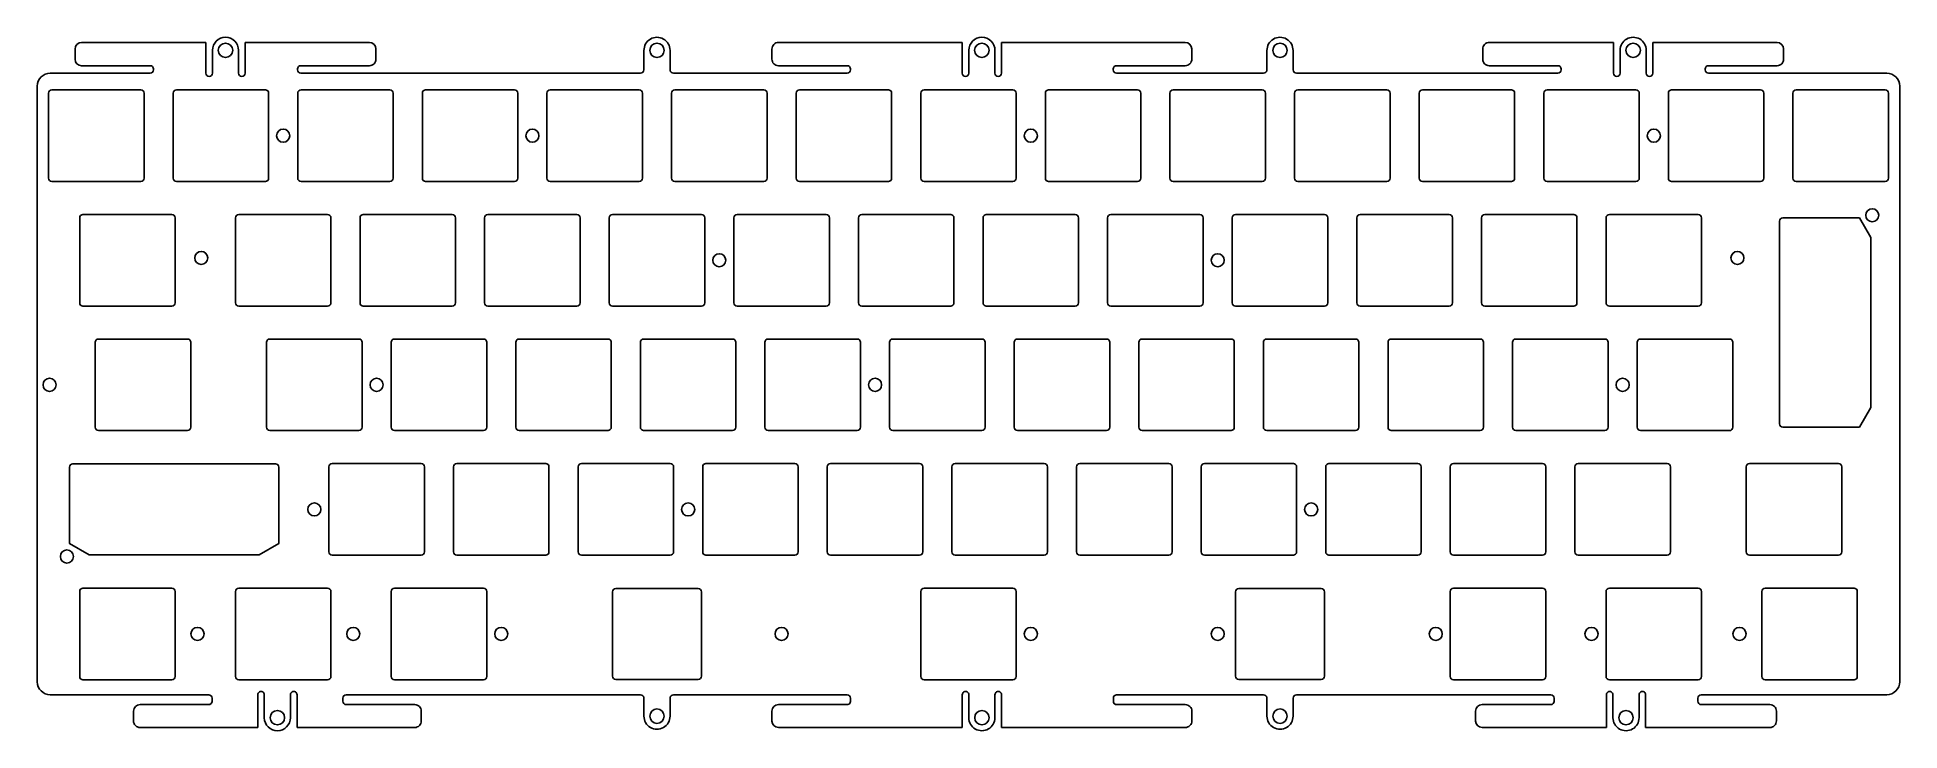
# Model space of a CAD drawing. Header units: millimetres. Extents: x -9 to 276, y -91 to 15.
import ezdxf

# ---------------------------------------------------------------- set-up
doc = ezdxf.new("R2010")
doc.units = ezdxf.units.MM
doc.layers.get('0').update_dxf_attribs({"linetype": 'CONTINUOUS'})
doc.layers.add('BLACK', color=7, linetype='CONTINUOUS')
doc.layers.add('Edge.Cuts', color=53, linetype='CONTINUOUS')

msp = doc.modelspace()

# ---------------------------------------------------------------- linework, layer by layer
for points in [[(240.35, 6.5), (240.35, -6.5, 0.4142123908), (240.85, -7), (254.45, -7, 0.4142135624), (254.95, -6.5), (254.95, 6.5, 0.4142135624), (254.45, 7), (240.85, 7, 0.4142123908)], [(259.4, 6.5), (259.4, -6.5, 0.4142123908), (259.9, -7), (273.5, -7, 0.4142135624), (274, -6.5), (274, 6.5, 0.4142135624), (273.5, 7), (259.9, 7, 0.4142123908)], [(257.34375, -44.075), (257.34375, -13.075, -0.4142135624), (257.84375, -12.575), (269.56175, -12.575), (271.29375, -15.575), (271.29375, -41.575), (269.56175, -44.575), (257.84375, -44.575, -0.4142123908)], [(235.59375, -31.6), (235.59375, -44.6, 0.4142123908), (236.09375, -45.1), (249.69375, -45.1, 0.4142135624), (250.19375, -44.6), (250.19375, -31.6, 0.4142135624), (249.69375, -31.1), (236.09375, -31.1, 0.4142123908)], [(-4.09375, -50.675), (-4.09375, -62.393), (-1.09375, -64.125), (24.90625, -64.125), (27.90625, -62.393), (27.90625, -50.675, 0.4142135624), (27.40625, -50.175), (-3.59375, -50.175, 0.4142123908)]]:
    msp.add_lwpolyline(points, format="xyb", close=True)
for centre in [(238.125, 0), (271.51875, -12.175), (233.3625, -38.1), (33.3375, -57.15), (-4.49375, -64.35)]:
    msp.add_circle(centre, 1)
at = {"layer": 'BLACK', "linetype": 'Continuous'}
for p, q in [((16.758349, 14.254188), (-2.241653, 14.254188)), ((16.758349, 9.554201), (16.758349, 14.254188)), ((22.758349, 14.254188), (22.758349, 9.554201)), ((41.7583, 14.254188), (22.758349, 14.254188)), ((132.391349, 14.254188), (104.303625, 14.254188)), ((132.391349, 9.554201), (132.391349, 14.254188)), ((138.391349, 14.254188), (138.391349, 9.554201)), ((166.4903, 14.254188), (138.391349, 14.254188)), ((231.966349, 14.254188), (212.977625, 14.254188)), ((231.966349, 9.554201), (231.966349, 14.254188)), ((237.966349, 14.254188), (237.966349, 9.554201)), ((256.9663, 14.254188), (237.966349, 14.254188)), ((-3.241651, 13.254189), (-3.241651, 11.704186)), ((17.758349, 13.05419), (17.758349, 9.554201)), ((21.758349, 9.554201), (21.758349, 13.05419)), ((42.758349, 11.7042), (42.758349, 13.262818)), ((83.725094, 13.029757), (83.725094, 10.0643)), ((87.725046, 13.049249), (87.725, 13.049249)), ((87.725046, 10.064175), (87.725046, 13.049249)), ((103.292349, 13.2542), (103.292349, 11.704188)), ((133.391349, 13.05419), (133.391349, 9.554201)), ((137.391349, 9.554201), (137.391349, 13.05419)), ((167.490349, 11.7042), (167.490349, 13.262818)), ((178.975079, 13.031424), (178.975079, 10.0643)), ((182.974954, 10.0642), (182.974954, 13.035636)), ((211.966349, 13.2542), (211.966349, 11.704188)), ((232.966349, 13.048909), (232.966349, 9.554201)), ((236.966257, 13.0542), (236.966349, 13.0542)), ((236.966349, 9.554201), (236.966349, 13.0542)), ((257.966349, 11.7042), (257.966349, 13.262818)), ((8.253504, 9.564175), (-7.025002, 9.564175)), ((-2.241653, 10.704188), (8.2582, 10.704188)), ((8.758349, 10.197936), (8.758349, 10.0642)), ((30.758349, 10.072643), (30.758349, 10.2041)), ((83.216754, 9.564175), (31.2583, 9.564175)), ((31.266337, 10.704188), (41.758349, 10.704188)), ((114.787504, 9.564175), (88.225, 9.564175)), ((104.2923, 10.704188), (114.7922, 10.704188)), ((115.292349, 10.197936), (115.292349, 10.0642)), ((155.490349, 10.072643), (155.490349, 10.2041)), ((178.46772, 9.564175), (155.9903, 9.564175)), ((155.998337, 10.704188), (166.490349, 10.704188)), ((182.974975, 10.0642), (182.974954, 10.0642)), ((223.461504, 9.564175), (183.475, 9.564175)), ((212.9663, 10.704188), (223.4662, 10.704188)), ((223.966349, 10.197936), (223.966349, 10.0642)), ((245.966349, 10.072643), (245.966349, 10.2041)), ((273.725, 9.564175), (246.4663, 9.564175)), ((246.474337, 10.704188), (256.966349, 10.704188)), ((-9.025, 7.564177), (-9.025, -83.506264)), ((-7.3, 6.499999), (-7.3, -6.499999)), ((6.8, 7), (-6.799999, 7)), ((7.3, -6.5), (7.3, 6.5)), ((11.75, 6.5), (11.75, -6.5)), ((25.85, 7), (12.25, 7)), ((26.35, -6.5), (26.35, 6.5)), ((30.8, 6.5), (30.8, -6.5)), ((44.9, 7), (31.3, 7)), ((45.4, -6.5), (45.4, 6.5)), ((49.85, 6.5), (49.85, -6.5)), ((63.95, 7), (50.35, 7)), ((64.45, -6.5), (64.45, 6.5)), ((68.9, 6.5), (68.9, -6.5)), ((83, 7), (69.4, 7)), ((83.5, -6.5), (83.5, 6.5)), ((87.95, 6.5), (87.95, -6.5)), ((102.05, 7), (88.45, 7)), ((102.55, -6.5), (102.55, 6.5)), ((107, 6.5), (107, -6.5)), ((121.1, 7), (107.5, 7)), ((121.6, -6.5), (121.6, 6.5)), ((126.05, 6.5), (126.05, -6.5)), ((140.15, 7), (126.55, 7)), ((140.65, -6.5), (140.65, 6.5)), ((145.1, 6.5), (145.1, -6.5)), ((159.2, 7), (145.6, 7)), ((159.7, -6.5), (159.7, 6.5)), ((164.15, 6.5), (164.15, -6.5)), ((178.25, 7), (164.65, 7)), ((178.75, -6.5), (178.75, 6.5)), ((183.2, 6.5), (183.2, -6.5)), ((197.3, 7), (183.7, 7)), ((197.8, -6.5), (197.8, 6.5)), ((202.25, 6.5), (202.25, -6.5)), ((216.35, 7), (202.75, 7)), ((216.85, -6.5), (216.85, 6.5)), ((221.3, 6.5), (221.3, -6.5)), ((235.4, 7), (221.8, 7)), ((235.9, -6.5), (235.9, 6.5)), ((275.725, -83.5063), (275.725, 7.564175)), ((-6.799999, -7), (6.8, -7)), ((12.25, -7), (25.85, -7)), ((31.3, -7), (44.9, -7)), ((50.35, -7), (63.95, -7)), ((69.4, -7), (83, -7)), ((88.45, -7), (102.05, -7)), ((107.5, -7), (121.1, -7)), ((126.55, -7), (140.15, -7)), ((145.6, -7), (159.2, -7)), ((164.65, -7), (178.25, -7)), ((183.7, -7), (197.3, -7)), ((202.75, -7), (216.35, -7)), ((221.8, -7), (235.4, -7)), ((-2.5375, -12.550001), (-2.5375, -25.549999)), ((11.5625, -12.05), (-2.037499, -12.05)), ((12.0625, -25.55), (12.0625, -12.55)), ((12.0625, -25.55), (12.0625, -12.55)), ((21.275, -12.55), (21.275, -25.55)), ((35.375, -12.05), (21.775, -12.05)), ((35.875, -25.55), (35.875, -12.55)), ((40.325, -12.55), (40.325, -25.55)), ((54.425, -12.05), (40.825, -12.05)), ((54.925, -25.55), (54.925, -12.55)), ((59.375, -12.55), (59.375, -25.55)), ((73.475, -12.05), (59.875, -12.05)), ((73.975, -25.55), (73.975, -12.55)), ((78.425, -12.55), (78.425, -25.55)), ((92.525, -12.05), (78.925, -12.05)), ((93.025, -25.55), (93.025, -12.55)), ((97.475, -12.55), (97.475, -25.55)), ((111.575, -12.05), (97.975, -12.05)), ((112.075, -25.55), (112.075, -12.55)), ((116.525, -12.55), (116.525, -25.55)), ((130.625, -12.05), (117.025, -12.05)), ((131.125, -25.55), (131.125, -12.55)), ((135.575, -12.55), (135.575, -25.55)), ((149.675, -12.05), (136.075, -12.05)), ((150.175, -25.55), (150.175, -12.55)), ((154.625, -12.55), (154.625, -25.55)), ((168.725, -12.05), (155.125, -12.05)), ((169.225, -25.55), (169.225, -12.55)), ((173.675, -12.55), (173.675, -25.55)), ((187.775, -12.05), (174.175, -12.05)), ((188.275, -25.55), (188.275, -12.55)), ((192.725, -12.55), (192.725, -25.55)), ((206.825, -12.05), (193.225, -12.05)), ((207.325, -25.55), (207.325, -12.55)), ((211.775, -12.55), (211.775, -25.55)), ((225.875, -12.05), (212.275, -12.05)), ((226.375, -25.55), (226.375, -12.55)), ((230.825, -12.55), (230.825, -25.55)), ((244.925, -12.05), (231.325, -12.05)), ((245.425, -25.55), (245.425, -12.55)), ((-2.037499, -26.05), (11.5625, -26.05)), ((21.775, -26.05), (35.375, -26.05)), ((40.825, -26.05), (54.425, -26.05)), ((59.875, -26.05), (73.475, -26.05)), ((78.925, -26.05), (92.525, -26.05)), ((97.975, -26.05), (111.575, -26.05)), ((117.025, -26.05), (130.625, -26.05)), ((136.075, -26.05), (149.675, -26.05)), ((155.125, -26.05), (168.725, -26.05)), ((174.175, -26.05), (187.775, -26.05)), ((193.225, -26.05), (206.825, -26.05)), ((212.275, -26.05), (225.875, -26.05)), ((231.325, -26.05), (244.925, -26.05)), ((13.94375, -31.1), (0.343751, -31.1)), ((40.1375, -31.1), (26.5375, -31.1)), ((59.1875, -31.1), (45.5875, -31.1)), ((78.2375, -31.1), (64.6375, -31.1)), ((97.2875, -31.1), (83.6875, -31.1)), ((116.3375, -31.1), (102.7375, -31.1)), ((135.3875, -31.1), (121.7875, -31.1)), ((154.4375, -31.1), (140.8375, -31.1)), ((173.4875, -31.1), (159.8875, -31.1)), ((192.5375, -31.1), (178.9375, -31.1)), ((211.5875, -31.1), (197.9875, -31.1)), ((230.6375, -31.1), (217.0375, -31.1)), ((-0.15625, -31.6), (-0.15625, -44.6)), ((14.44375, -44.6), (14.44375, -31.6)), ((26.0375, -31.6), (26.0375, -44.6)), ((40.6375, -44.6), (40.6375, -31.6)), ((45.0875, -31.6), (45.0875, -44.6)), ((59.6875, -44.6), (59.6875, -31.6)), ((64.1375, -31.6), (64.1375, -44.6)), ((78.7375, -44.6), (78.7375, -31.6)), ((83.1875, -31.6), (83.1875, -44.6)), ((97.7875, -44.6), (97.7875, -31.6)), ((102.2375, -31.6), (102.2375, -44.6)), ((116.8375, -44.6), (116.8375, -31.6)), ((121.2875, -31.6), (121.2875, -44.6)), ((135.8875, -44.6), (135.8875, -31.6)), ((140.3375, -31.6), (140.3375, -44.6)), ((154.9375, -44.6), (154.9375, -31.6)), ((159.3875, -31.6), (159.3875, -44.6)), ((173.9875, -44.6), (173.9875, -31.6)), ((178.4375, -31.6), (178.4375, -44.6)), ((193.0375, -44.6), (193.0375, -31.6)), ((197.4875, -31.6), (197.4875, -44.6)), ((212.0875, -44.6), (212.0875, -31.6)), ((216.5375, -31.6), (216.5375, -44.6)), ((231.1375, -44.6), (231.1375, -31.6)), ((0.343751, -45.1), (13.94375, -45.1)), ((26.5375, -45.1), (40.1375, -45.1)), ((45.5875, -45.1), (59.1875, -45.1)), ((64.6375, -45.1), (78.2375, -45.1)), ((83.6875, -45.1), (97.2875, -45.1)), ((102.7375, -45.1), (116.3375, -45.1)), ((121.7875, -45.1), (135.3875, -45.1)), ((140.8375, -45.1), (154.4375, -45.1)), ((159.8875, -45.1), (173.4875, -45.1)), ((178.9375, -45.1), (192.5375, -45.1)), ((197.9875, -45.1), (211.5875, -45.1)), ((217.0375, -45.1), (230.6375, -45.1)), ((35.5625, -50.65), (35.5625, -63.65)), ((49.6625, -50.15), (36.0625, -50.15)), ((50.1625, -63.65), (50.1625, -50.65)), ((54.6125, -50.65), (54.6125, -63.65)), ((68.7125, -50.15), (55.1125, -50.15)), ((69.2125, -63.65), (69.2125, -50.65)), ((73.6625, -50.65), (73.6625, -63.65)), ((87.7625, -50.15), (74.1625, -50.15)), ((88.2625, -63.65), (88.2625, -50.65)), ((92.7125, -50.65), (92.7125, -63.65)), ((106.8125, -50.15), (93.2125, -50.15)), ((107.3125, -63.65), (107.3125, -50.65)), ((111.7625, -50.65), (111.7625, -63.65)), ((125.8625, -50.15), (112.2625, -50.15)), ((126.3625, -63.65), (126.3625, -50.65)), ((130.8125, -50.65), (130.8125, -63.65)), ((144.9125, -50.15), (131.3125, -50.15)), ((145.4125, -63.65), (145.4125, -50.65)), ((149.8625, -50.65), (149.8625, -63.65)), ((163.9625, -50.15), (150.3625, -50.15)), ((164.4625, -63.65), (164.4625, -50.65)), ((168.9125, -50.65), (168.9125, -63.65)), ((183.0125, -50.15), (169.4125, -50.15)), ((183.5125, -63.65), (183.5125, -50.65)), ((187.9625, -50.65), (187.9625, -63.65)), ((202.0625, -50.15), (188.4625, -50.15)), ((202.5625, -63.65), (202.5625, -50.65)), ((207.0125, -50.65), (207.0125, -63.65)), ((221.1125, -50.15), (207.5125, -50.15)), ((221.6125, -63.65), (221.6125, -50.65)), ((226.0625, -50.652003), (226.0625, -63.652051)), ((240.162412, -50.152051), (226.5625, -50.152051)), ((240.6625, -63.651903), (240.6625, -50.644041)), ((252.253712, -50.652003), (252.253712, -63.652003)), ((266.353712, -50.152003), (252.753712, -50.152003)), ((266.853712, -63.652003), (266.853712, -50.652003)), ((36.0625, -64.15), (49.6625, -64.15)), ((55.1125, -64.15), (68.7125, -64.15)), ((74.1625, -64.15), (87.7625, -64.15)), ((93.2125, -64.15), (106.8125, -64.15)), ((112.2625, -64.15), (125.8625, -64.15)), ((131.3125, -64.15), (144.9125, -64.15)), ((150.3625, -64.15), (163.9625, -64.15)), ((169.4125, -64.15), (183.0125, -64.15)), ((188.4625, -64.15), (202.0625, -64.15)), ((207.5125, -64.15), (221.1125, -64.15)), ((226.562512, -64.152051), (240.168657, -64.152051)), ((252.753712, -64.152003), (266.353712, -64.152003)), ((-7.025002, -85.506262), (17.1921, -85.506262)), ((5.692064, -88.00537), (5.692064, -89.505371)), ((17.192065, -87.005371), (6.69206, -87.005371)), ((17.692065, -86.014743), (17.692065, -86.5054)), ((24.692064, -90.505371), (24.692064, -85.50538)), ((25.692064, -85.505384), (25.692064, -89.011026)), ((29.692064, -89.00537), (29.692064, -85.5054)), ((30.692064, -85.513399), (30.692064, -90.505371)), ((37.692063, -86.499556), (37.692063, -86.0063)), ((38.1921, -85.506262), (83.2251, -85.506262)), ((48.6921, -87.005371), (38.1922, -87.005371)), ((49.692064, -89.5054), (49.692064, -88.005371)), ((83.725064, -86.014801), (83.725064, -88.76162)), ((87.725076, -88.777236), (87.725076, -86.0063)), ((88.2251, -85.506276), (88.2251, -85.506262)), ((88.2251, -85.506262), (114.7981, -85.506262)), ((103.298064, -88.0054), (103.298064, -89.513546)), ((114.798, -87.005371), (104.294359, -87.005371)), ((115.298064, -86.014801), (115.298064, -86.5054)), ((132.397064, -90.505371), (132.397064, -85.5054)), ((133.397064, -85.513399), (133.397064, -89.005384)), ((137.397064, -88.998767), (137.397064, -85.5054)), ((138.397064, -85.513399), (138.397064, -90.505371)), ((155.496063, -86.499556), (155.496063, -86.0063)), ((155.9961, -85.506262), (178.475, -85.506262)), ((166.4961, -87.005371), (155.9962, -87.005371)), ((167.496064, -89.5054), (167.496064, -88.005371)), ((178.975003, -86.006262), (178.975, -88.777198)), ((182.974954, -88.763784), (182.974954, -86.0063)), ((183.477828, -85.506262), (222.3721, -85.506262)), ((210.872064, -88.0054), (210.872064, -89.513546)), ((222.372065, -87.005371), (211.868359, -87.005371)), ((222.872065, -86.014743), (222.872065, -86.5054)), ((230.872064, -90.505371), (230.872064, -85.5054)), ((231.872064, -85.513399), (231.872064, -89.005384)), ((235.872064, -88.998767), (235.872064, -85.5054)), ((236.872064, -85.513399), (236.872064, -90.505371)), ((244.872063, -86.499556), (244.872063, -86.0063)), ((245.3721, -85.506262), (273.725, -85.506262)), ((255.8721, -87.005371), (245.3722, -87.005371)), ((256.872064, -89.5054), (256.872064, -88.005371)), ((6.69206, -90.505371), (24.692064, -90.505371)), ((30.692064, -90.505371), (48.692064, -90.505371)), ((87.724998, -88.777236), (87.725076, -88.777236)), ((104.2981, -90.505371), (132.397064, -90.505371)), ((138.397064, -90.505371), (166.496064, -90.505371)), ((211.8721, -90.505371), (230.872064, -90.505371)), ((236.872064, -90.505371), (255.872064, -90.505371))]:
    msp.add_line(p, q, dxfattribs=at)
at = {"layer": 'BLACK', "const_width": 0.01005}
msp.add_lwpolyline([(-0.005025, 0, 1), (0.005025, 0, 1)], format="xyb", close=True, dxfattribs=at)
at = {"layer": 'BLACK'}
for centre, radius in [((19.758349, 13.054188), 1.1), ((85.725, 13.049249), 1.1), ((135.391349, 13.054188), 1.1), ((180.975, 13.049249), 1.1), ((234.966349, 13.054188), 1.1), ((28.575, 0), 1), ((66.675, 0), 1), ((142.875, 0), 1), ((16.04875, -18.7), 1), ((95.25, -19.05), 1), ((171.45, -19.05), 1), ((250.9012, -18.7), 1), ((-7.14375, -38.1), 1), ((42.8625, -38.1), 1), ((119.0625, -38.1), 1), ((90.4875, -57.15), 1), ((185.7375, -57.15), 1), ((27.692064, -89.005371), 1.1), ((85.725, -88.777236), 1.1), ((135.397064, -89.005371), 1.1), ((180.975, -88.777236), 1.1), ((233.872064, -89.005371), 1.1)]:
    msp.add_circle(centre, radius, dxfattribs=at)
for centre, radius, start, end in [((-2.241652, 13.254189), 0.999999, 90.0000573, 180), ((19.758349, 13.054188), 2, 0.0000573, 179.9999427), ((41.7582, 13.254), 1.000188, 0.50514583, 89.9942715), ((85.725, 13.04925), 2.000001, 359.99997135, 180.55844188), ((104.2925, 13.2541), 1.000151, 89.36266683, 179.99427129), ((135.391349, 13.054188), 2, 0.0000573, 179.9999427), ((166.4902, 13.254), 1.000188, 0.50514583, 89.9942715), ((180.975, 13.0492), 2, 359.61141704, 180.50925159), ((212.9665, 13.2541), 1.000151, 89.36266683, 179.99427129), ((234.9663, 13.0542), 1.999958, 0, 180.15157934), ((256.9662, 13.254), 1.000188, 0.50514583, 89.9942715), ((-2.241652, 11.704187), 0.999999, 180.0000573, 269.9999427), ((41.7584, 11.7042), 0.999949, 269.99707795, 0), ((104.2923, 11.7041), 0.999912, 179.99495772, 270), ((166.4904, 11.7042), 0.999949, 269.99707795, 0), ((212.9663, 11.7041), 0.999912, 179.99495772, 270), ((256.9664, 11.7042), 0.999949, 269.99707795, 0), ((-7.025001, 7.564176), 1.999999, 90.00002865, 179.99997135), ((8.2583, 10.0642), 0.500049, 269.45046321, 0), ((8.2582, 10.204), 0.500188, 359.30535784, 90), ((17.258349, 9.554201), 0.5, 180, 0), ((22.258349, 9.554201), 0.5, 180, 0), ((31.2583, 10.0642), 0.500025, 179.03250061, 270), ((31.2585, 10.2041), 0.500151, 89.10217747, 180), ((83.2249, 10.0643), 0.500194, 269.06685298, 0), ((88.225, 10.0641), 0.499925, 179.99140484, 270), ((114.7923, 10.0642), 0.500049, 269.45046321, 0), ((114.7922, 10.204), 0.500188, 359.30535784, 90), ((132.891349, 9.554201), 0.5, 180, 0), ((137.891349, 9.554201), 0.5, 180, 0), ((155.9903, 10.0642), 0.500025, 179.03250061, 270), ((155.9905, 10.2041), 0.500151, 89.10217747, 180), ((178.4749, 10.0643), 0.500179, 269.17749475, 0), ((183.475, 10.0642), 0.500025, 180, 270), ((223.4663, 10.0642), 0.500049, 269.45046321, 0), ((223.4662, 10.204), 0.500188, 359.30535784, 90), ((232.466349, 9.554201), 0.5, 180, 0), ((237.466349, 9.554201), 0.5, 180, 0), ((246.4663, 10.0642), 0.500025, 179.03250061, 270), ((246.4665, 10.2041), 0.500151, 89.10217747, 180), ((273.725, 7.5642), 1.999975, 359.9992838, 90), ((-6.799999, 6.499999), 0.500001, 90, 180), ((6.8, 6.5), 0.5, 0, 90), ((12.25, 6.5), 0.5, 90, 180), ((25.85, 6.5), 0.5, 0, 90), ((31.3, 6.5), 0.5, 90, 180), ((44.9, 6.5), 0.5, 0, 90), ((50.35, 6.5), 0.5, 90, 180), ((63.95, 6.5), 0.5, 0, 90), ((69.4, 6.5), 0.5, 90, 180), ((83, 6.5), 0.5, 0, 90), ((88.45, 6.5), 0.5, 90, 180), ((102.05, 6.5), 0.5, 0, 90), ((107.5, 6.5), 0.5, 90, 180), ((121.1, 6.5), 0.5, 0, 90), ((126.55, 6.5), 0.5, 90, 180), ((140.15, 6.5), 0.5, 0, 90), ((145.6, 6.5), 0.5, 90, 180), ((159.2, 6.5), 0.5, 0, 90), ((164.65, 6.5), 0.5, 90, 180), ((178.25, 6.5), 0.5, 0, 90), ((183.7, 6.5), 0.5, 90, 180), ((197.3, 6.5), 0.5, 0, 90), ((202.75, 6.5), 0.5, 90, 180), ((216.35, 6.5), 0.5, 0, 90), ((221.8, 6.5), 0.5, 90, 180), ((235.4, 6.5), 0.5, 0, 90), ((-6.799999, -6.499999), 0.500001, 180, 270), ((6.8, -6.5), 0.5, 270, 0), ((12.25, -6.5), 0.5, 180, 270), ((25.85, -6.5), 0.5, 270, 0), ((31.3, -6.5), 0.5, 180, 270), ((44.9, -6.5), 0.5, 270, 0), ((50.35, -6.5), 0.5, 180, 270), ((63.95, -6.5), 0.5, 270, 0), ((69.4, -6.5), 0.5, 180, 270), ((83, -6.5), 0.5, 270, 0), ((88.45, -6.5), 0.5, 180, 270), ((102.05, -6.5), 0.5, 270, 0), ((107.5, -6.5), 0.5, 180, 270), ((121.1, -6.5), 0.5, 270, 0), ((126.55, -6.5), 0.5, 180, 270), ((140.15, -6.5), 0.5, 270, 0), ((145.6, -6.5), 0.5, 180, 270), ((159.2, -6.5), 0.5, 270, 0), ((164.65, -6.5), 0.5, 180, 270), ((178.25, -6.5), 0.5, 270, 0), ((183.7, -6.5), 0.5, 180, 270), ((197.3, -6.5), 0.5, 270, 0), ((202.75, -6.5), 0.5, 180, 270), ((216.35, -6.5), 0.5, 270, 0), ((221.8, -6.5), 0.5, 180, 270), ((235.4, -6.5), 0.5, 270, 0), ((-2.037499, -12.550001), 0.500001, 90, 180), ((11.5625, -12.55), 0.5, 0, 90), ((21.775, -12.55), 0.5, 90, 180), ((35.375, -12.55), 0.5, 0, 90), ((40.825, -12.55), 0.5, 90, 180), ((54.425, -12.55), 0.5, 0, 90), ((59.875, -12.55), 0.5, 90, 180), ((73.475, -12.55), 0.5, 0, 90), ((78.925, -12.55), 0.5, 90, 180), ((92.525, -12.55), 0.5, 0, 90), ((97.975, -12.55), 0.5, 90, 180), ((111.575, -12.55), 0.5, 0, 90), ((117.025, -12.55), 0.5, 90, 180), ((130.625, -12.55), 0.5, 0, 90), ((136.075, -12.55), 0.5, 90, 180), ((149.675, -12.55), 0.5, 0, 90), ((155.125, -12.55), 0.5, 90, 180), ((168.725, -12.55), 0.5, 0, 90), ((174.175, -12.55), 0.5, 90, 180), ((187.775, -12.55), 0.5, 0, 90), ((193.225, -12.55), 0.5, 90, 180), ((206.825, -12.55), 0.5, 0, 90), ((212.275, -12.55), 0.5, 90, 180), ((225.875, -12.55), 0.5, 0, 90), ((231.325, -12.55), 0.5, 90, 180), ((244.925, -12.55), 0.5, 0, 90), ((-2.037499, -25.549999), 0.500001, 180, 270), ((11.5625, -25.55), 0.5, 270, 0), ((21.775, -25.55), 0.5, 180, 270), ((35.375, -25.55), 0.5, 270, 0), ((40.825, -25.55), 0.5, 180, 270), ((54.425, -25.55), 0.5, 270, 0), ((59.875, -25.55), 0.5, 180, 270), ((73.475, -25.55), 0.5, 270, 0), ((78.925, -25.55), 0.5, 180, 270), ((92.525, -25.55), 0.5, 270, 0), ((97.975, -25.55), 0.5, 180, 270), ((111.575, -25.55), 0.5, 270, 0), ((117.025, -25.55), 0.5, 180, 270), ((130.625, -25.55), 0.5, 270, 0), ((136.075, -25.55), 0.5, 180, 270), ((149.675, -25.55), 0.5, 270, 0), ((155.125, -25.55), 0.5, 180, 270), ((168.725, -25.55), 0.5, 270, 0), ((174.175, -25.55), 0.5, 180, 270), ((187.775, -25.55), 0.5, 270, 0), ((193.225, -25.55), 0.5, 180, 270), ((206.825, -25.55), 0.5, 270, 0), ((212.275, -25.55), 0.5, 180, 270), ((225.875, -25.55), 0.5, 270, 0), ((231.325, -25.55), 0.5, 180, 270), ((244.925, -25.55), 0.5, 270, 0), ((0.343751, -31.600001), 0.500001, 90, 179.99988541), ((13.94375, -31.6), 0.5, 0, 90), ((26.5375, -31.6), 0.5, 90, 180), ((40.1375, -31.6), 0.5, 0, 90), ((45.5875, -31.6), 0.5, 90, 180), ((59.1875, -31.6), 0.5, 0, 90), ((64.6375, -31.6), 0.5, 90, 180), ((78.2375, -31.6), 0.5, 0, 90), ((83.6875, -31.6), 0.5, 90, 180), ((97.2875, -31.6), 0.5, 0, 90), ((102.7375, -31.6), 0.5, 90, 180), ((116.3375, -31.6), 0.5, 0, 90), ((121.7875, -31.6), 0.5, 90, 180), ((135.3875, -31.6), 0.5, 0, 90), ((140.8375, -31.6), 0.5, 90, 180), ((154.4375, -31.6), 0.5, 0, 90), ((159.8875, -31.6), 0.5, 90, 180), ((173.4875, -31.6), 0.5, 0, 90), ((178.9375, -31.6), 0.5, 90, 180), ((192.5375, -31.6), 0.5, 0, 90), ((197.9875, -31.6), 0.5, 90, 180), ((211.5875, -31.6), 0.5, 0, 90), ((217.0375, -31.6), 0.5, 90, 180), ((230.6375, -31.6), 0.5, 0, 90), ((0.343751, -44.599999), 0.500001, 180.00011459, 270), ((13.94375, -44.6), 0.5, 270, 0), ((26.5375, -44.6), 0.5, 180, 270), ((40.1375, -44.6), 0.5, 270, 0), ((45.5875, -44.6), 0.5, 180, 270), ((59.1875, -44.6), 0.5, 270, 0), ((64.6375, -44.6), 0.5, 180, 270), ((78.2375, -44.6), 0.5, 270, 0), ((83.6875, -44.6), 0.5, 180, 270), ((97.2875, -44.6), 0.5, 270, 0), ((102.7375, -44.6), 0.5, 180, 270), ((116.3375, -44.6), 0.5, 270, 0), ((121.7875, -44.6), 0.5, 180, 270), ((135.3875, -44.6), 0.5, 270, 0), ((140.8375, -44.6), 0.5, 180, 270), ((154.4375, -44.6), 0.5, 270, 0), ((159.8875, -44.6), 0.5, 180, 270), ((173.4875, -44.6), 0.5, 270, 0), ((178.9375, -44.6), 0.5, 180, 270), ((192.5375, -44.6), 0.5, 270, 0), ((197.9875, -44.6), 0.5, 180, 270), ((211.5875, -44.6), 0.5, 270, 0), ((217.0375, -44.6), 0.5, 180, 270), ((230.6375, -44.6), 0.5, 270, 0), ((36.0625, -50.65), 0.5, 90, 180), ((49.6625, -50.65), 0.5, 0, 90), ((55.1125, -50.65), 0.5, 90, 180), ((68.7125, -50.65), 0.5, 0, 90), ((74.1625, -50.65), 0.5, 90, 180), ((87.7625, -50.65), 0.5, 0, 90), ((93.2125, -50.65), 0.5, 90, 180), ((106.8125, -50.65), 0.5, 0, 90), ((112.2625, -50.65), 0.5, 90, 180), ((125.8625, -50.65), 0.5, 0, 90), ((131.3125, -50.65), 0.5, 90, 180), ((144.9125, -50.65), 0.5, 0, 90), ((150.3625, -50.65), 0.5, 90, 180), ((163.9625, -50.65), 0.5, 0, 90), ((169.4125, -50.65), 0.5, 90, 180), ((183.0125, -50.65), 0.5, 0, 90), ((188.4625, -50.65), 0.5, 90, 180), ((202.0625, -50.65), 0.5, 0, 90), ((207.5125, -50.65), 0.5, 90, 180), ((221.1125, -50.65), 0.5, 0, 90), ((226.562412, -50.652003), 0.499912, 89.98991497, 180), ((240.162412, -50.652203), 0.500152, 0.9350487, 90), ((252.753712, -50.652003), 0.5, 90, 180), ((266.353712, -50.652003), 0.5, 0, 90), ((36.0625, -63.65), 0.5, 180, 270), ((49.6625, -63.65), 0.5, 270, 0), ((55.1125, -63.65), 0.5, 180, 270), ((68.7125, -63.65), 0.5, 270, 0), ((74.1625, -63.65), 0.5, 180, 270), ((87.7625, -63.65), 0.5, 270, 0), ((93.2125, -63.65), 0.5, 180, 270), ((106.8125, -63.65), 0.5, 270, 0), ((112.2625, -63.65), 0.5, 180, 270), ((125.8625, -63.65), 0.5, 270, 0), ((131.3125, -63.65), 0.5, 180, 270), ((144.9125, -63.65), 0.5, 270, 0), ((150.3625, -63.65), 0.5, 180, 270), ((163.9625, -63.65), 0.5, 270, 0), ((169.4125, -63.65), 0.5, 180, 270), ((183.0125, -63.65), 0.5, 270, 0), ((188.4625, -63.65), 0.5, 180, 270), ((202.0625, -63.65), 0.5, 270, 0), ((207.5125, -63.65), 0.5, 180, 270), ((221.1125, -63.65), 0.5, 270, 0), ((226.562512, -63.652103), 0.499948, 179.99404138, 270), ((240.162312, -63.651903), 0.500188, 270.7268293, 0), ((252.753712, -63.652003), 0.5, 180, 270), ((266.353712, -63.652003), 0.5, 270, 0), ((-7.025001, -83.506263), 1.999999, 180.00002865, 269.99997135), ((25.19206, -85.50538), 0.499996, 359.99954164, 180), ((30.1921, -85.5054), 0.500036, 359.08339432, 180), ((132.8971, -85.5054), 0.500036, 359.08339432, 180), ((137.8971, -85.5054), 0.500036, 359.08339432, 180), ((231.3721, -85.5054), 0.500036, 359.08339432, 180), ((236.3721, -85.5054), 0.500036, 359.08339432, 180), ((273.7251, -83.5063), 1.9999, 269.99713516, 0), ((6.69206, -88.00537), 0.999996, 90, 180), ((17.1921, -86.5054), 0.499965, 269.99598906, 0), ((17.1921, -86.0063), 0.500038, 359.0325277, 90), ((38.1922, -86.5052), 0.500171, 179.35344985, 270), ((38.1921, -86.0063), 0.500037, 90, 180), ((48.6921, -88.0053), 0.999929, 359.99593185, 90), ((83.2251, -86.0063), 0.500038, 359.02588088, 90), ((88.2251, -86.0063), 0.500024, 90, 180), ((104.2981, -88.0054), 1.000036, 90.2143363, 180), ((114.798, -86.5048), 0.500573, 270, 280.94033115), ((114.7981, -86.0063), 0.500038, 359.02588088, 90), ((114.7981, -86.5054), 0.499964, 280.94212915, 0), ((155.9962, -86.5052), 0.500171, 179.35344985, 270), ((155.9961, -86.0063), 0.500037, 90, 180), ((166.4961, -88.0053), 0.999929, 359.99593185, 90), ((178.475, -86.0062), 0.499938, 359.99289537, 90), ((183.475, -86.0063), 0.500046, 89.67596315, 180), ((211.8721, -88.0054), 1.000036, 90.2143363, 180), ((222.3721, -86.5054), 0.499965, 269.99598906, 0), ((222.3721, -86.0063), 0.500038, 359.0325277, 90), ((245.3722, -86.5052), 0.500171, 179.35344985, 270), ((245.3721, -86.0063), 0.500037, 90, 180), ((255.8721, -88.0053), 0.999929, 359.99593185, 90), ((6.69206, -89.50538), 0.999991, 179.99948434, 270), ((27.69206, -89.00537), 2.000004, 180.16203236, 0), ((48.6921, -89.5054), 0.999964, 269.99793729, 0), ((85.725, -88.77724), 1.999998, 179.55251474, 0.00011459), ((104.2982, -89.5052), 1.000171, 180.47811445, 269.9942714), ((135.3971, -89.0054), 1.999975, 179.99954164, 0.19002418), ((166.4961, -89.5054), 0.999964, 269.99793729, 0), ((180.975, -88.7772), 1.999999, 179.9999427, 0.38434316), ((211.8722, -89.5052), 1.000171, 180.47811445, 269.9942714), ((233.8721, -89.0054), 1.999975, 179.99954164, 0.19002418), ((255.8721, -89.5054), 0.999964, 269.99793729, 0)]:
    msp.add_arc(centre, radius, start, end, dxfattribs=at)
at = {"layer": 'Edge.Cuts', "linetype": 'CONTINUOUS'}
for p, q in [((-2.5375, -69.700001), (-2.5375, -82.699999)), ((11.5625, -69.2), (-2.037499, -69.2)), ((12.0625, -82.7), (12.0625, -69.7)), ((21.275, -69.7), (21.275, -82.7)), ((35.375, -69.2), (21.775, -69.2)), ((35.875, -82.7), (35.875, -69.7)), ((45.0875, -69.7), (45.0875, -82.7)), ((59.1875, -69.2), (45.5875, -69.2)), ((59.6875, -82.7), (59.6875, -69.7)), ((78.9184, -82.65), (78.9184, -69.75)), ((79.4184, -69.25), (92.0184, -69.25)), ((92.5184, -69.75), (92.5184, -82.65)), ((126.05, -69.7), (126.05, -82.7)), ((140.15, -69.2), (126.55, -69.2)), ((140.65, -82.7), (140.65, -69.7)), ((174.175, -82.65), (174.175, -69.75)), ((174.675, -69.25), (187.275, -69.25)), ((187.775, -69.75), (187.775, -82.65)), ((207.0125, -69.7), (207.0125, -82.7)), ((221.1125, -69.2), (207.5125, -69.2)), ((221.6125, -82.7), (221.6125, -69.7)), ((230.825, -69.7), (230.825, -82.7)), ((244.925, -69.2), (231.325, -69.2)), ((245.425, -82.7), (245.425, -69.7)), ((254.6375, -69.7), (254.6375, -82.7)), ((268.7375, -69.2), (255.1375, -69.2)), ((269.2375, -82.7), (269.2375, -69.7)), ((-2.037499, -83.2), (11.5625, -83.2)), ((21.775, -83.2), (35.375, -83.2)), ((45.5875, -83.2), (59.1875, -83.2)), ((92.0184, -83.15), (79.4184, -83.15)), ((126.55, -83.2), (140.15, -83.2)), ((187.275, -83.15), (174.675, -83.15)), ((207.5125, -83.2), (221.1125, -83.2)), ((231.325, -83.2), (244.925, -83.2)), ((255.1375, -83.2), (268.7375, -83.2))]:
    msp.add_line(p, q, dxfattribs=at)
at = {"layer": 'Edge.Cuts'}
for centre in [(15.478125, -76.2), (39.290625, -76.2), (61.9125, -76.2), (104.775, -76.2), (142.875, -76.2), (171.45, -76.2), (204.7875, -76.2), (228.6, -76.2), (251.221875, -76.2)]:
    msp.add_circle(centre, 1, dxfattribs=at)
for centre, radius, start, end in [((-2.037478, -69.700041), 0.500022, 90.00240623, 179.99541654), ((11.562522, -69.700041), 0.500041, 0.00469846, 90.00252081), ((21.775022, -69.700041), 0.500022, 90.00252081, 179.99530195), ((35.375022, -69.700041), 0.500041, 0.00469846, 90.00252081), ((45.587522, -69.700041), 0.500022, 90.00252081, 179.99530195), ((59.187522, -69.700041), 0.500041, 0.00469846, 90.00252081), ((79.418401, -69.750001), 0.500001, 90.00011459, 179.99988541), ((92.018399, -69.750001), 0.500001, 0.00011459, 89.99988541), ((126.550022, -69.700041), 0.500022, 90.00252081, 179.99530195), ((140.150022, -69.700041), 0.500041, 0.00469846, 90.00252081), ((174.675, -69.75), 0.5, 90, 180), ((187.275, -69.75), 0.5, 0, 90), ((207.512522, -69.700041), 0.500022, 90.00252081, 179.99530195), ((221.112522, -69.700041), 0.500041, 0.00469846, 90.00252081), ((231.325022, -69.700041), 0.500022, 90.00252081, 179.99530195), ((244.925022, -69.700041), 0.500041, 0.00469846, 90.00252081), ((255.137522, -69.700041), 0.500022, 90.00252081, 179.99530195), ((268.737522, -69.700041), 0.500041, 0.00469846, 90.00252081), ((-2.037478, -82.700041), 0.499959, -180.00481263, -90.00240662), ((11.562522, -82.700041), 0.499978, -90.00252122, 0.00469846), ((21.775022, -82.700041), 0.499959, -180.00469805, -90.00252122), ((35.375022, -82.700041), 0.499978, -90.00252122, 0.00469846), ((45.587522, -82.700041), 0.499959, -180.00469805, -90.00252122), ((59.187522, -82.700041), 0.499978, -90.00252122, 0.00469846), ((79.418401, -82.649999), 0.500001, -179.99988541, -90.00011459), ((92.018399, -82.649999), 0.500001, -89.99988541, -0.00011459), ((126.550022, -82.700041), 0.499959, -180.00469805, -90.00252122), ((140.150022, -82.700041), 0.499978, -90.00252122, 0.00469846), ((174.675, -82.65), 0.5, -180, -90), ((187.275, -82.65), 0.5, -90, 0), ((207.512522, -82.700041), 0.499959, -180.00469805, -90.00252122), ((221.112522, -82.700041), 0.499978, -90.00252122, 0.00469846), ((231.325022, -82.700041), 0.499959, -180.00469805, -90.00252122), ((244.925022, -82.700041), 0.499978, -90.00252122, 0.00469846), ((255.137522, -82.700041), 0.499959, -180.00469805, -90.00252122), ((268.737522, -82.700041), 0.499978, -90.00252122, 0.00469846)]:
    msp.add_arc(centre, radius, start, end, dxfattribs=at)

doc.saveas('drawing.dxf')
